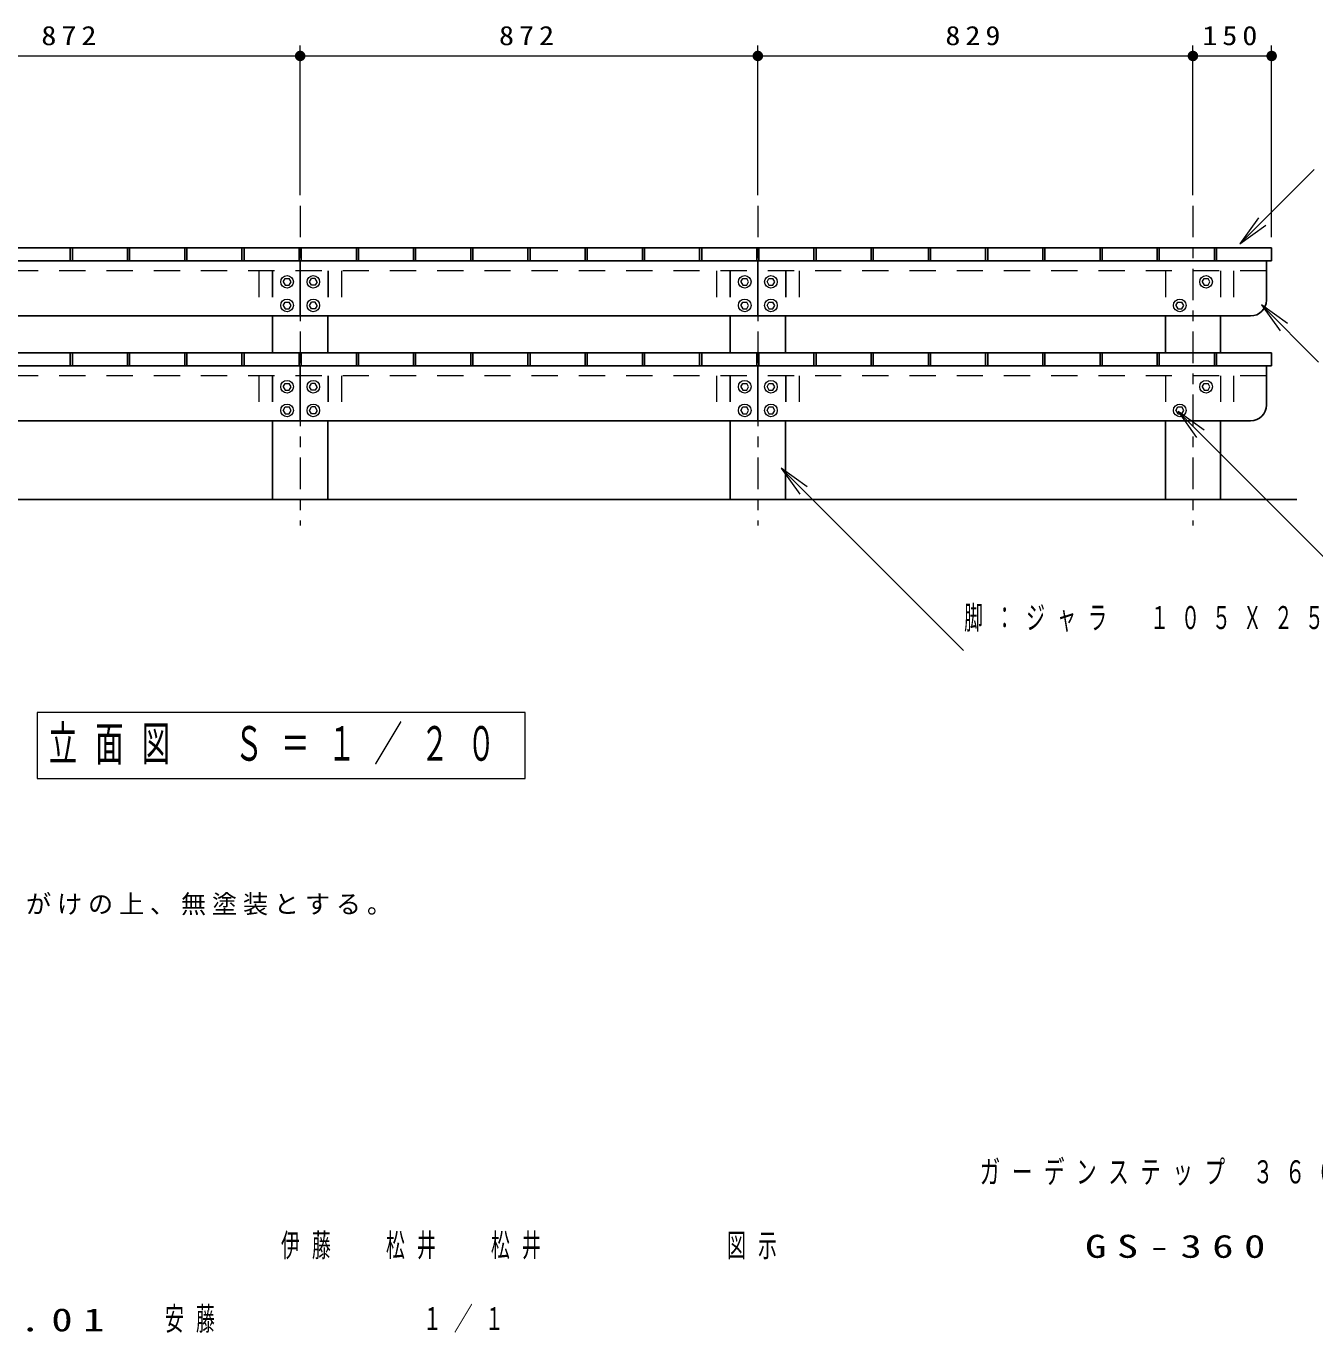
# Model space of a CAD drawing. Units: millimetres on the paper, scale 1:20. Extents: x -360 to 12, y -38 to 250.
# Drawn here: x -259.7 to -137, y 2.3 to 126.8 of the extents above; entities that cross this region are included whole.
import ezdxf

# ---------------------------------------------------------------- set-up
doc = ezdxf.new("R2010")
doc.units = ezdxf.units.MM
doc.linetypes.add('USER1', pattern=[4.5, 2.5, -2])
doc.linetypes.add('USER2', pattern=[6, 3, -1, 1, -1])
doc.layers.add('99', color=7, linetype='Continuous')
doc.layers.add('CLASS1', color=7, linetype='Continuous', lineweight=13)
doc.styles.add('ＭＳ ゴシック', font='')
doc.styles.get('ＭＳ ゴシック').set_extended_font_data('MS Gothic')

# ---------------------------------------------------------------- blocks, each defined once
blk = doc.blocks.new('filled_dot')
at = {"color": 0, "linetype": 'Continuous', "lineweight": -2, "const_width": 1.25}
blk.add_lwpolyline([(-0.625, 0, 1), (0.625, 0, 1)], format="xyb", close=True, dxfattribs=at)
blk = doc.blocks.new('open_arrow')
at = {"color": 0, "linetype": 'Continuous', "lineweight": -2}
blk.add_lwpolyline([(7.5, 1.25), (0, 0), (7.5, -1.25)], dxfattribs=at)

msp = doc.modelspace()

# ---------------------------------------------------------------- linework, layer by layer
at = {"layer": 'CLASS1'}
for p, q in [((-233.62, 110.663), (-233.62, 124.929)), ((-190.02, 110.663), (-190.02, 124.929)), ((-148.57, 110.663), (-148.57, 124.929)), ((-148.57, 110.663), (-148.57, 124.929)), ((-141.07, 106.661), (-141.07, 124.929)), ((-277.22, 123.929), (-233.62, 123.929)), ((-233.62, 123.929), (-190.02, 123.929)), ((-190.02, 123.929), (-148.57, 123.929)), ((-148.57, 123.929), (-141.07, 123.929)), ((-144.087, 106.032), (-137.016, 113.103)), ((-235.246, 102.411), (-235.058, 102.736)), ((-235.246, 102.411), (-235.058, 102.086)), ((-235.058, 102.736), (-234.683, 102.736)), ((-234.495, 102.411), (-234.683, 102.736)), ((-234.683, 102.086), (-234.495, 102.411)), ((-232.746, 102.411), (-232.558, 102.736)), ((-232.558, 102.086), (-232.746, 102.411)), ((-232.183, 102.736), (-232.558, 102.736)), ((-231.995, 102.411), (-232.183, 102.736)), ((-231.995, 102.411), (-232.183, 102.086)), ((-191.646, 102.411), (-191.458, 102.736)), ((-191.646, 102.411), (-191.458, 102.086)), ((-191.458, 102.736), (-191.083, 102.736)), ((-190.895, 102.411), (-191.083, 102.736)), ((-191.083, 102.086), (-190.895, 102.411)), ((-189.146, 102.411), (-188.958, 102.736)), ((-189.146, 102.411), (-188.958, 102.086)), ((-188.958, 102.736), (-188.583, 102.736)), ((-188.395, 102.411), (-188.583, 102.736)), ((-188.583, 102.086), (-188.395, 102.411)), ((-147.696, 102.411), (-147.508, 102.736)), ((-147.696, 102.411), (-147.508, 102.086)), ((-147.508, 102.736), (-147.133, 102.736)), ((-146.945, 102.411), (-147.133, 102.736)), ((-147.133, 102.086), (-146.945, 102.411)), ((-235.058, 102.086), (-234.683, 102.086)), ((-232.183, 102.086), (-232.558, 102.086)), ((-191.458, 102.086), (-191.083, 102.086)), ((-188.958, 102.086), (-188.583, 102.086)), ((-147.508, 102.086), (-147.133, 102.086)), ((-235.246, 100.161), (-235.058, 100.486)), ((-235.246, 100.161), (-235.058, 99.836)), ((-235.058, 100.486), (-234.683, 100.486)), ((-235.058, 99.836), (-234.683, 99.836)), ((-234.495, 100.161), (-234.683, 100.486)), ((-234.683, 99.836), (-234.495, 100.161)), ((-232.746, 100.161), (-232.558, 100.486)), ((-232.558, 99.836), (-232.746, 100.161)), ((-232.183, 100.486), (-232.558, 100.486)), ((-232.183, 99.836), (-232.558, 99.836)), ((-231.995, 100.161), (-232.183, 100.486)), ((-231.995, 100.161), (-232.183, 99.836)), ((-191.646, 100.161), (-191.458, 100.486)), ((-191.646, 100.161), (-191.458, 99.836)), ((-191.458, 100.486), (-191.083, 100.486)), ((-191.458, 99.836), (-191.083, 99.836)), ((-190.895, 100.161), (-191.083, 100.486)), ((-191.083, 99.836), (-190.895, 100.161)), ((-189.146, 100.161), (-188.958, 100.486)), ((-189.146, 100.161), (-188.958, 99.836)), ((-188.958, 100.486), (-188.583, 100.486)), ((-188.958, 99.836), (-188.583, 99.836)), ((-188.395, 100.161), (-188.583, 100.486)), ((-188.583, 99.836), (-188.395, 100.161)), ((-150.196, 100.161), (-150.008, 100.486)), ((-150.196, 100.161), (-150.008, 99.836)), ((-150.008, 100.486), (-149.633, 100.486)), ((-150.008, 99.836), (-149.633, 99.836)), ((-149.445, 100.161), (-149.633, 100.486)), ((-149.633, 99.836), (-149.445, 100.161)), ((-142.041, 100.206), (-136.596, 94.762)), ((-235.246, 92.411), (-235.058, 92.736)), ((-235.246, 92.411), (-235.058, 92.086)), ((-235.058, 92.736), (-234.683, 92.736)), ((-234.495, 92.411), (-234.683, 92.736)), ((-234.683, 92.086), (-234.495, 92.411)), ((-232.746, 92.411), (-232.558, 92.736)), ((-232.558, 92.086), (-232.746, 92.411)), ((-232.183, 92.736), (-232.558, 92.736)), ((-231.995, 92.411), (-232.183, 92.736)), ((-231.995, 92.411), (-232.183, 92.086)), ((-191.646, 92.411), (-191.458, 92.736)), ((-191.646, 92.411), (-191.458, 92.086)), ((-191.458, 92.736), (-191.083, 92.736)), ((-190.895, 92.411), (-191.083, 92.736)), ((-191.083, 92.086), (-190.895, 92.411)), ((-189.146, 92.411), (-188.958, 92.736)), ((-189.146, 92.411), (-188.958, 92.086)), ((-188.958, 92.736), (-188.583, 92.736)), ((-188.395, 92.411), (-188.583, 92.736)), ((-188.583, 92.086), (-188.395, 92.411)), ((-147.696, 92.411), (-147.508, 92.736)), ((-147.696, 92.411), (-147.508, 92.086)), ((-147.508, 92.736), (-147.133, 92.736)), ((-146.945, 92.411), (-147.133, 92.736)), ((-147.133, 92.086), (-146.945, 92.411)), ((-235.058, 92.086), (-234.683, 92.086)), ((-232.183, 92.086), (-232.558, 92.086)), ((-191.458, 92.086), (-191.083, 92.086)), ((-188.958, 92.086), (-188.583, 92.086)), ((-147.508, 92.086), (-147.133, 92.086)), ((-235.246, 90.161), (-235.058, 90.486)), ((-235.246, 90.161), (-235.058, 89.836)), ((-235.058, 90.486), (-234.683, 90.486)), ((-235.058, 89.836), (-234.683, 89.836)), ((-234.495, 90.161), (-234.683, 90.486)), ((-234.683, 89.836), (-234.495, 90.161)), ((-232.746, 90.161), (-232.558, 90.486)), ((-232.558, 89.836), (-232.746, 90.161)), ((-232.183, 90.486), (-232.558, 90.486)), ((-232.183, 89.836), (-232.558, 89.836)), ((-231.995, 90.161), (-232.183, 90.486)), ((-231.995, 90.161), (-232.183, 89.836)), ((-191.646, 90.161), (-191.458, 90.486)), ((-191.646, 90.161), (-191.458, 89.836)), ((-191.458, 90.486), (-191.083, 90.486)), ((-191.458, 89.836), (-191.083, 89.836)), ((-190.895, 90.161), (-191.083, 90.486)), ((-191.083, 89.836), (-190.895, 90.161)), ((-189.146, 90.161), (-188.958, 90.486)), ((-189.146, 90.161), (-188.958, 89.836)), ((-188.958, 90.486), (-188.583, 90.486)), ((-188.958, 89.836), (-188.583, 89.836)), ((-188.395, 90.161), (-188.583, 90.486)), ((-188.583, 89.836), (-188.395, 90.161)), ((-150.196, 90.161), (-150.008, 90.486)), ((-150.196, 90.161), (-150.008, 89.836)), ((-150.008, 90.486), (-149.633, 90.486)), ((-150.008, 89.836), (-149.633, 89.836)), ((-149.985, 90.049), (-135.594, 75.657)), ((-149.445, 90.161), (-149.633, 90.486)), ((-149.633, 89.836), (-149.445, 90.161)), ((-187.795, 84.65), (-170.433, 67.288)), ((-212.187, 61.388), (-258.687, 61.388)), ((-258.687, 61.388), (-258.687, 55.088)), ((-212.187, 55.088), (-212.187, 61.388)), ((-258.687, 55.088), (-212.187, 55.088))]:
    msp.add_line(p, q, dxfattribs=at)
at = {"layer": 'CLASS1', "linetype": 'USER2'}
for p, q in [((-233.62, 109.663), (-233.62, 79.193)), ((-190.02, 109.663), (-190.02, 79.193)), ((-148.57, 109.663), (-148.57, 79.193))]:
    msp.add_line(p, q, dxfattribs=at)
at = {"layer": 'CLASS1', "lineweight": 25}
for p, q in [((-141.07, 105.661), (-326.17, 105.661)), ((-255.52, 105.661), (-255.52, 104.411)), ((-255.32, 105.661), (-255.32, 104.411)), ((-250.07, 105.661), (-250.07, 104.411)), ((-249.87, 105.661), (-249.87, 104.411)), ((-244.62, 105.661), (-244.62, 104.411)), ((-244.42, 105.661), (-244.42, 104.411)), ((-239.17, 105.661), (-239.17, 104.411)), ((-238.97, 105.661), (-238.97, 104.411)), ((-233.72, 105.661), (-233.72, 104.411)), ((-233.52, 105.661), (-233.52, 104.411)), ((-228.27, 105.661), (-228.27, 104.411)), ((-228.07, 105.661), (-228.07, 104.411)), ((-222.82, 105.661), (-222.82, 104.411)), ((-222.62, 105.661), (-222.62, 104.411)), ((-217.37, 105.661), (-217.37, 104.411)), ((-217.17, 105.661), (-217.17, 104.411)), ((-211.92, 105.661), (-211.92, 104.411)), ((-211.72, 105.661), (-211.72, 104.411)), ((-206.47, 105.661), (-206.47, 104.411)), ((-206.27, 105.661), (-206.27, 104.411)), ((-201.02, 105.661), (-201.02, 104.411)), ((-200.82, 105.661), (-200.82, 104.411)), ((-195.57, 105.661), (-195.57, 104.411)), ((-195.37, 105.661), (-195.37, 104.411)), ((-190.12, 105.661), (-190.12, 104.411)), ((-189.92, 105.661), (-189.92, 104.411)), ((-184.67, 105.661), (-184.67, 104.411)), ((-184.47, 105.661), (-184.47, 104.411)), ((-179.22, 105.661), (-179.22, 104.411)), ((-179.02, 105.661), (-179.02, 104.411)), ((-173.77, 105.661), (-173.77, 104.411)), ((-173.57, 105.661), (-173.57, 104.411)), ((-168.32, 105.661), (-168.32, 104.411)), ((-168.12, 105.661), (-168.12, 104.411)), ((-162.87, 105.661), (-162.87, 104.411)), ((-162.67, 105.661), (-162.67, 104.411)), ((-157.42, 105.661), (-157.42, 104.411)), ((-157.22, 105.661), (-157.22, 104.411)), ((-151.97, 105.661), (-151.97, 104.411)), ((-151.77, 105.661), (-151.77, 104.411)), ((-146.52, 105.661), (-146.52, 104.411)), ((-146.32, 105.661), (-146.32, 104.411)), ((-141.07, 105.661), (-141.07, 104.411)), ((-326.17, 104.411), (-141.07, 104.411)), ((-233.62, 104.411), (-233.62, 99.161)), ((-233.62, 104.411), (-233.62, 99.161)), ((-190.02, 104.411), (-190.02, 99.161)), ((-141.57, 104.411), (-141.57, 100.661)), ((-143.07, 99.161), (-324.17, 99.161)), ((-236.245, 99.161), (-236.245, 95.661)), ((-230.995, 99.161), (-230.995, 95.661)), ((-192.645, 99.161), (-192.645, 95.661)), ((-187.395, 99.161), (-187.395, 95.661)), ((-151.195, 99.161), (-151.195, 95.661)), ((-145.945, 99.161), (-145.945, 95.661)), ((-141.07, 95.661), (-326.17, 95.661)), ((-255.52, 95.661), (-255.52, 94.411)), ((-255.32, 95.661), (-255.32, 94.411)), ((-250.07, 95.661), (-250.07, 94.411)), ((-249.87, 95.661), (-249.87, 94.411)), ((-244.62, 95.661), (-244.62, 94.411)), ((-244.42, 95.661), (-244.42, 94.411)), ((-239.17, 95.661), (-239.17, 94.411)), ((-238.97, 95.661), (-238.97, 94.411)), ((-233.72, 95.661), (-233.72, 94.411)), ((-233.52, 95.661), (-233.52, 94.411)), ((-228.27, 95.661), (-228.27, 94.411)), ((-228.07, 95.661), (-228.07, 94.411)), ((-222.82, 95.661), (-222.82, 94.411)), ((-222.62, 95.661), (-222.62, 94.411)), ((-217.37, 95.661), (-217.37, 94.411)), ((-217.17, 95.661), (-217.17, 94.411)), ((-211.92, 95.661), (-211.92, 94.411)), ((-211.72, 95.661), (-211.72, 94.411)), ((-206.47, 95.661), (-206.47, 94.411)), ((-206.27, 95.661), (-206.27, 94.411)), ((-201.02, 95.661), (-201.02, 94.411)), ((-200.82, 95.661), (-200.82, 94.411)), ((-195.57, 95.661), (-195.57, 94.411)), ((-195.37, 95.661), (-195.37, 94.411)), ((-190.12, 95.661), (-190.12, 94.411)), ((-189.92, 95.661), (-189.92, 94.411)), ((-184.67, 95.661), (-184.67, 94.411)), ((-184.47, 95.661), (-184.47, 94.411)), ((-179.22, 95.661), (-179.22, 94.411)), ((-179.02, 95.661), (-179.02, 94.411)), ((-173.77, 95.661), (-173.77, 94.411)), ((-173.57, 95.661), (-173.57, 94.411)), ((-168.32, 95.661), (-168.32, 94.411)), ((-168.12, 95.661), (-168.12, 94.411)), ((-162.87, 95.661), (-162.87, 94.411)), ((-162.67, 95.661), (-162.67, 94.411)), ((-157.42, 95.661), (-157.42, 94.411)), ((-157.22, 95.661), (-157.22, 94.411)), ((-151.97, 95.661), (-151.97, 94.411)), ((-151.77, 95.661), (-151.77, 94.411)), ((-146.52, 95.661), (-146.52, 94.411)), ((-146.32, 95.661), (-146.32, 94.411)), ((-141.07, 95.661), (-141.07, 94.411)), ((-326.17, 94.411), (-141.07, 94.411)), ((-233.62, 94.411), (-233.62, 89.161)), ((-233.62, 94.411), (-233.62, 89.161)), ((-190.02, 94.411), (-190.02, 89.161)), ((-141.57, 94.411), (-141.57, 90.661)), ((-143.07, 89.161), (-324.17, 89.161)), ((-236.245, 89.161), (-236.245, 81.661)), ((-230.995, 89.161), (-230.995, 81.661)), ((-192.645, 89.161), (-192.645, 81.661)), ((-187.395, 89.161), (-187.395, 81.661)), ((-151.195, 89.161), (-151.195, 81.661)), ((-145.945, 89.161), (-145.945, 81.661)), ((-138.682, 81.661), (-328.559, 81.661))]:
    msp.add_line(p, q, dxfattribs=at)
at = {"layer": 'CLASS1', "linetype": 'USER1'}
for p, q in [((-141.57, 103.461), (-325.67, 103.461)), ((-237.545, 103.461), (-237.545, 99.161)), ((-236.295, 103.461), (-236.295, 99.161)), ((-236.245, 103.461), (-236.245, 99.161)), ((-230.995, 103.461), (-230.995, 99.161)), ((-230.945, 103.461), (-230.945, 99.161)), ((-229.695, 103.461), (-229.695, 99.161)), ((-193.945, 103.461), (-193.945, 99.161)), ((-192.695, 103.461), (-192.695, 99.161)), ((-192.645, 103.461), (-192.645, 99.161)), ((-187.395, 103.461), (-187.395, 99.161)), ((-187.345, 103.461), (-187.345, 99.161)), ((-186.095, 103.461), (-186.095, 99.161)), ((-151.195, 103.461), (-151.195, 99.161)), ((-145.945, 103.461), (-145.945, 99.161)), ((-144.695, 103.461), (-144.695, 99.161)), ((-141.57, 93.461), (-325.67, 93.461)), ((-237.545, 93.461), (-237.545, 89.161)), ((-236.295, 93.461), (-236.295, 89.161)), ((-236.245, 93.461), (-236.245, 89.161)), ((-230.995, 93.461), (-230.995, 89.161)), ((-230.945, 93.461), (-230.945, 89.161)), ((-229.695, 93.461), (-229.695, 89.161)), ((-193.945, 93.461), (-193.945, 89.161)), ((-192.695, 93.461), (-192.695, 89.161)), ((-192.645, 93.461), (-192.645, 89.161)), ((-187.395, 93.461), (-187.395, 89.161)), ((-187.345, 93.461), (-187.345, 89.161)), ((-186.095, 93.461), (-186.095, 89.161)), ((-151.195, 93.461), (-151.195, 89.161)), ((-145.945, 93.461), (-145.945, 89.161)), ((-144.695, 93.461), (-144.695, 89.161))]:
    msp.add_line(p, q, dxfattribs=at)
at = {"layer": 'CLASS1'}
for centre in [(-234.87, 102.411), (-232.37, 102.411), (-191.27, 102.411), (-188.77, 102.411), (-147.32, 102.411), (-234.87, 100.161), (-232.37, 100.161), (-191.27, 100.161), (-188.77, 100.161), (-149.82, 100.161), (-234.87, 92.411), (-232.37, 92.411), (-191.27, 92.411), (-188.77, 92.411), (-147.32, 92.411), (-234.87, 90.161), (-232.37, 90.161), (-191.27, 90.161), (-188.77, 90.161), (-149.82, 90.161)]:
    msp.add_circle(centre, 0.6, dxfattribs=at)
at = {"layer": 'CLASS1', "lineweight": 25}
for centre in [(-143.07, 100.661), (-143.07, 90.661)]:
    msp.add_arc(centre, 1.5, 270, 0, dxfattribs=at)

# ---------------------------------------------------------------- block references
at = {"layer": 'CLASS1', "xscale": 0.4, "yscale": 0.4}
for name, p, rotation in [('filled_dot', (-233.62, 123.929), 180), ('filled_dot', (-190.02, 123.929), 180), ('filled_dot', (-148.57, 123.929), 180), ('filled_dot', (-141.07, 123.929), 180), ('open_arrow', (-144.087, 106.032), 45), ('open_arrow', (-142.041, 100.206), 315), ('open_arrow', (-149.985, 90.049), 315), ('open_arrow', (-187.795, 84.65), 315)]:
    msp.add_blockref(name, p, dxfattribs=dict(at, rotation=rotation))
for p in [(-233.62, 123.929), (-190.02, 123.929), (-148.57, 123.929)]:
    msp.add_blockref('filled_dot', p, dxfattribs=at)

# ---------------------------------------------------------------- texts
at = {"layer": '99', "char_height": 2.199, "style": 'ＭＳ ゴシック'}
for s, insert, attachment_point in [('\\T1.57;\\W0.65;ガーデンステップ\\~３６００', (-149.75, 17.5), 5), ('\\T1.64;\\W0.6;伊藤', (-232.5, 10.5), 5), ('\\T1.64;\\W0.6;松井', (-222.5, 10.5), 5), ('\\T1.64;\\W0.6;松井', (-212.5, 10.5), 5), ('\\T1.64;\\W0.6;図示', (-190, 10.5), 5), ('\\T1.5;\\W1.35;GS-360', (-149.75, 10.5), 5), ('\\T1.64;\\W0.6;安藤', (-246.5, 3.5), 4), ('\\T1.64;\\W0.6;１／１', (-217.5, 3.5), 5), ('\\T1.5;\\W1.35;17.08.01', (-275.5, 3.5), 4)]:
    msp.add_mtext(s, dxfattribs=dict(at, insert=insert, attachment_point=attachment_point))
at = {"layer": 'CLASS1', "style": 'ＭＳ ゴシック'}
for s, insert, char_height, attachment_point in [('\\T1.33;\\W1.15;872', (-255.42, 124.929), 1.833, 8), ('\\T1.33;\\W1.15;872', (-211.82, 124.929), 1.833, 8), ('\\T1.33;\\W1.15;829', (-169.295, 124.929), 1.833, 8), ('\\T1.33;\\W1.15;150', (-144.82, 124.929), 1.833, 8), ('\\T1.64;\\W0.6;脚：ジャラ\u3000１０５Ｘ２５', (-170.362, 70.288), 2.199, 4), ('\\T1.64;\\W0.6;立面図\u3000Ｓ＝１／２０', (-235.437, 58.238), 3.299, 5), ('\\T1.23;木材は、ジャラ・プライムグレード材（豪州規格）とし、カンナ・ペーパーがけの上、無塗装とする。', (-360.141, 42.02), 1.76, 7)]:
    msp.add_mtext(s, dxfattribs=dict(at, insert=insert, char_height=char_height, attachment_point=attachment_point))

doc.saveas('drawing.dxf')
